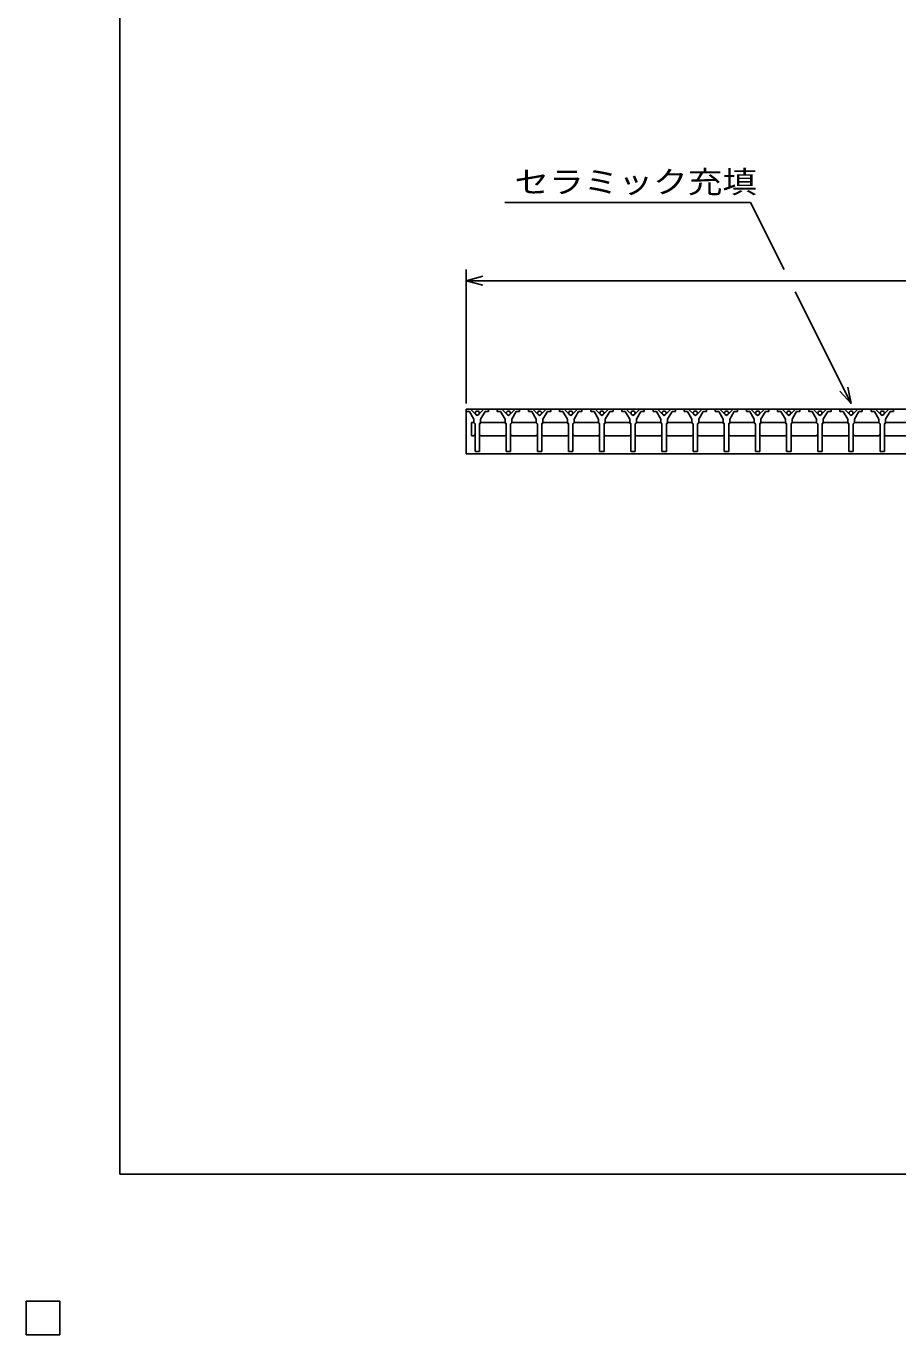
# Model space of a CAD drawing. Units: millimetres, scale not verified. Extents: x -1820 to 1724, y -1285 to 1059.
# Drawn here: x -1820 to -1039, y -1285 to -113 of the extents above; entities that cross this region are included whole.
import ezdxf
from ezdxf.enums import TextEntityAlignment as Align

# ---------------------------------------------------------------- set-up
doc = ezdxf.new("R2010")
doc.units = ezdxf.units.MM
doc.header["$LTSCALE"] = 10
for name, color, linetype, lineweight in [('0_2', 150, 'Continuous', 25), ('16', 3, 'Continuous', 25), ('22', 2, 'Continuous', 25)]:
    doc.layers.add(name, color=color, linetype=linetype, lineweight=lineweight)
doc.styles.add('ベクトル', font='')
doc.styles.get('ベクトル').set_extended_font_data('ベクトル')

msp = doc.modelspace()

# ---------------------------------------------------------------- linework, layer by layer
at = {"layer": '0_2'}
for p, q in [((-1736, -1141), (-1736, 1059)), ((1724, -1141), (-1736, -1141))]:
    msp.add_line(p, q, dxfattribs=at)
at = {"layer": '16'}
for p, q in [((-1426, -456), (-1426, -458)), ((-1422, -456), (-1426, -456)), ((-1426, -456), (-430, -456)), ((-1426, -456), (-1426, -496)), ((-1416, -462), (-1422, -456)), ((-1410, -456), (-1416, -462)), ((-1406, -456), (-1410, -456)), ((-1406, -458), (-1406, -456)), ((-1398.1, -456), (-1398.1, -458)), ((-1394.1, -456), (-1398.1, -456)), ((-1388.1, -462), (-1394.1, -456)), ((-1382.1, -456), (-1388.1, -462)), ((-1378.1, -456), (-1382.1, -456)), ((-1378.1, -458), (-1378.1, -456)), ((-1370.2, -456), (-1370.2, -458)), ((-1366.2, -456), (-1370.2, -456)), ((-1360.2, -462), (-1366.2, -456)), ((-1354.2, -456), (-1360.2, -462)), ((-1350.2, -456), (-1354.2, -456)), ((-1350.2, -458), (-1350.2, -456)), ((-1342.3, -456), (-1342.3, -458)), ((-1338.3, -456), (-1342.3, -456)), ((-1332.3, -462), (-1338.3, -456)), ((-1326.3, -456), (-1332.3, -462)), ((-1322.3, -456), (-1326.3, -456)), ((-1322.3, -458), (-1322.3, -456)), ((-1314.4, -456), (-1314.4, -458)), ((-1310.4, -456), (-1314.4, -456)), ((-1304.4, -462), (-1310.4, -456)), ((-1298.4, -456), (-1304.4, -462)), ((-1294.4, -456), (-1298.4, -456)), ((-1294.4, -458), (-1294.4, -456)), ((-1286.5, -456), (-1286.5, -458)), ((-1282.5, -456), (-1286.5, -456)), ((-1276.5, -462), (-1282.5, -456)), ((-1270.5, -456), (-1276.5, -462)), ((-1266.5, -456), (-1270.5, -456)), ((-1266.5, -458), (-1266.5, -456)), ((-1258.6, -456), (-1258.6, -458)), ((-1254.6, -456), (-1258.6, -456)), ((-1248.6, -462), (-1254.6, -456)), ((-1242.6, -456), (-1248.6, -462)), ((-1238.6, -456), (-1242.6, -456)), ((-1238.6, -458), (-1238.6, -456)), ((-1230.7, -456), (-1230.7, -458)), ((-1226.7, -456), (-1230.7, -456)), ((-1220.7, -462), (-1226.7, -456)), ((-1214.7, -456), (-1220.7, -462)), ((-1210.7, -456), (-1214.7, -456)), ((-1210.7, -458), (-1210.7, -456)), ((-1202.8, -456), (-1202.8, -458)), ((-1198.8, -456), (-1202.8, -456)), ((-1192.8, -462), (-1198.8, -456)), ((-1186.8, -456), (-1192.8, -462)), ((-1182.8, -456), (-1186.8, -456)), ((-1182.8, -458), (-1182.8, -456)), ((-1174.9, -456), (-1174.9, -458)), ((-1170.9, -456), (-1174.9, -456)), ((-1164.9, -462), (-1170.9, -456)), ((-1158.9, -456), (-1164.9, -462)), ((-1154.9, -456), (-1158.9, -456)), ((-1154.9, -458), (-1154.9, -456)), ((-1147, -456), (-1147, -458)), ((-1143, -456), (-1147, -456)), ((-1137, -462), (-1143, -456)), ((-1131, -456), (-1137, -462)), ((-1127, -456), (-1131, -456)), ((-1127, -458), (-1127, -456)), ((-1119.1, -456), (-1119.1, -458)), ((-1115.1, -456), (-1119.1, -456)), ((-1109.1, -462), (-1115.1, -456)), ((-1103.1, -456), (-1109.1, -462)), ((-1099.1, -456), (-1103.1, -456)), ((-1099.1, -458), (-1099.1, -456)), ((-1091.2, -456), (-1091.2, -458)), ((-1087.2, -456), (-1091.2, -456)), ((-1081.2, -462), (-1087.2, -456)), ((-1075.2, -456), (-1081.2, -462)), ((-1071.2, -456), (-1075.2, -456)), ((-1071.2, -458), (-1071.2, -456)), ((-1063.3, -456), (-1063.3, -458)), ((-1059.3, -456), (-1063.3, -456)), ((-1053.3, -462), (-1059.3, -456)), ((-1047.3, -456), (-1053.3, -462)), ((-1043.3, -456), (-1047.3, -456)), ((-1043.3, -458), (-1043.3, -456)), ((-1426, -458), (-1423, -458)), ((-1423, -458), (-1419, -465)), ((-1419.25, -468), (-1421.25, -468)), ((-1421.25, -468), (-1421.25, -480)), ((-1418.25, -469), (-1419.25, -468)), ((-1419, -465), (-1419, -468)), ((-1419, -468), (-1418, -469)), ((-1414, -469), (-1413, -468)), ((-1413.75, -469), (-1412.75, -468)), ((-1413, -465), (-1409, -458)), ((-1413, -468), (-1413, -465)), ((-1412.75, -468), (-1391.35, -468)), ((-1409, -458), (-1406, -458)), ((-1398.1, -458), (-1395.1, -458)), ((-1395.1, -458), (-1391.1, -465)), ((-1391.35, -468), (-1390.35, -469)), ((-1391.1, -465), (-1391.1, -468)), ((-1391.1, -468), (-1390.1, -469)), ((-1386.1, -469), (-1385.1, -468)), ((-1385.85, -469), (-1384.85, -468)), ((-1385.1, -465), (-1381.1, -458)), ((-1385.1, -468), (-1385.1, -465)), ((-1384.85, -468), (-1363.45, -468)), ((-1381.1, -458), (-1378.1, -458)), ((-1370.2, -458), (-1367.2, -458)), ((-1367.2, -458), (-1363.2, -465)), ((-1363.45, -468), (-1362.45, -469)), ((-1363.2, -465), (-1363.2, -468)), ((-1363.2, -468), (-1362.2, -469)), ((-1358.2, -469), (-1357.2, -468)), ((-1357.95, -469), (-1356.95, -468)), ((-1357.2, -465), (-1353.2, -458)), ((-1357.2, -468), (-1357.2, -465)), ((-1356.95, -468), (-1335.55, -468)), ((-1353.2, -458), (-1350.2, -458)), ((-1342.3, -458), (-1339.3, -458)), ((-1339.3, -458), (-1335.3, -465)), ((-1335.55, -468), (-1334.55, -469)), ((-1335.3, -465), (-1335.3, -468)), ((-1335.3, -468), (-1334.3, -469)), ((-1330.3, -469), (-1329.3, -468)), ((-1330.05, -469), (-1329.05, -468)), ((-1329.3, -465), (-1325.3, -458)), ((-1329.3, -468), (-1329.3, -465)), ((-1329.05, -468), (-1307.65, -468)), ((-1325.3, -458), (-1322.3, -458)), ((-1314.4, -458), (-1311.4, -458)), ((-1311.4, -458), (-1307.4, -465)), ((-1307.65, -468), (-1306.65, -469)), ((-1307.4, -465), (-1307.4, -468)), ((-1307.4, -468), (-1306.4, -469)), ((-1302.4, -469), (-1301.4, -468)), ((-1302.15, -469), (-1301.15, -468)), ((-1301.4, -465), (-1297.4, -458)), ((-1301.4, -468), (-1301.4, -465)), ((-1301.15, -468), (-1279.75, -468)), ((-1297.4, -458), (-1294.4, -458)), ((-1286.5, -458), (-1283.5, -458)), ((-1283.5, -458), (-1279.5, -465)), ((-1279.75, -468), (-1278.75, -469)), ((-1279.5, -465), (-1279.5, -468)), ((-1279.5, -468), (-1278.5, -469)), ((-1274.5, -469), (-1273.5, -468)), ((-1274.25, -469), (-1273.25, -468)), ((-1273.5, -465), (-1269.5, -458)), ((-1273.5, -468), (-1273.5, -465)), ((-1273.25, -468), (-1251.85, -468)), ((-1269.5, -458), (-1266.5, -458)), ((-1258.6, -458), (-1255.6, -458)), ((-1255.6, -458), (-1251.6, -465)), ((-1251.85, -468), (-1250.85, -469)), ((-1251.6, -465), (-1251.6, -468)), ((-1251.6, -468), (-1250.6, -469)), ((-1246.6, -469), (-1245.6, -468)), ((-1246.35, -469), (-1245.35, -468)), ((-1245.6, -465), (-1241.6, -458)), ((-1245.6, -468), (-1245.6, -465)), ((-1245.35, -468), (-1223.95, -468)), ((-1241.6, -458), (-1238.6, -458)), ((-1230.7, -458), (-1227.7, -458)), ((-1227.7, -458), (-1223.7, -465)), ((-1223.95, -468), (-1222.95, -469)), ((-1223.7, -465), (-1223.7, -468)), ((-1223.7, -468), (-1222.7, -469)), ((-1218.7, -469), (-1217.7, -468)), ((-1218.45, -469), (-1217.45, -468)), ((-1217.7, -465), (-1213.7, -458)), ((-1217.7, -468), (-1217.7, -465)), ((-1217.45, -468), (-1196.05, -468)), ((-1213.7, -458), (-1210.7, -458)), ((-1202.8, -458), (-1199.8, -458)), ((-1199.8, -458), (-1195.8, -465)), ((-1196.05, -468), (-1195.05, -469)), ((-1195.8, -465), (-1195.8, -468)), ((-1195.8, -468), (-1194.8, -469)), ((-1190.8, -469), (-1189.8, -468)), ((-1190.55, -469), (-1189.55, -468)), ((-1189.8, -465), (-1185.8, -458)), ((-1189.8, -468), (-1189.8, -465)), ((-1189.55, -468), (-1168.15, -468)), ((-1185.8, -458), (-1182.8, -458)), ((-1174.9, -458), (-1171.9, -458)), ((-1171.9, -458), (-1167.9, -465)), ((-1168.15, -468), (-1167.15, -469)), ((-1167.9, -465), (-1167.9, -468)), ((-1167.9, -468), (-1166.9, -469)), ((-1162.9, -469), (-1161.9, -468)), ((-1162.65, -469), (-1161.65, -468)), ((-1161.9, -465), (-1157.9, -458)), ((-1161.9, -468), (-1161.9, -465)), ((-1161.65, -468), (-1140.25, -468)), ((-1157.9, -458), (-1154.9, -458)), ((-1147, -458), (-1144, -458)), ((-1144, -458), (-1140, -465)), ((-1140.25, -468), (-1139.25, -469)), ((-1140, -465), (-1140, -468)), ((-1140, -468), (-1139, -469)), ((-1135, -469), (-1134, -468)), ((-1134.75, -469), (-1133.75, -468)), ((-1134, -465), (-1130, -458)), ((-1134, -468), (-1134, -465)), ((-1133.75, -468), (-1112.35, -468)), ((-1130, -458), (-1127, -458)), ((-1119.1, -458), (-1116.1, -458)), ((-1116.1, -458), (-1112.1, -465)), ((-1112.35, -468), (-1111.35, -469)), ((-1112.1, -465), (-1112.1, -468)), ((-1112.1, -468), (-1111.1, -469)), ((-1107.1, -469), (-1106.1, -468)), ((-1106.85, -469), (-1105.85, -468)), ((-1106.1, -465), (-1102.1, -458)), ((-1106.1, -468), (-1106.1, -465)), ((-1105.85, -468), (-1084.45, -468)), ((-1102.1, -458), (-1099.1, -458)), ((-1091.2, -458), (-1088.2, -458)), ((-1088.2, -458), (-1084.2, -465)), ((-1084.45, -468), (-1083.45, -469)), ((-1084.2, -465), (-1084.2, -468)), ((-1084.2, -468), (-1083.2, -469)), ((-1079.2, -469), (-1078.2, -468)), ((-1078.95, -469), (-1077.95, -468)), ((-1078.2, -465), (-1074.2, -458)), ((-1078.2, -468), (-1078.2, -465)), ((-1077.95, -468), (-1056.55, -468)), ((-1074.2, -458), (-1071.2, -458)), ((-1063.3, -458), (-1060.3, -458)), ((-1060.3, -458), (-1056.3, -465)), ((-1056.55, -468), (-1055.55, -469)), ((-1056.3, -465), (-1056.3, -468)), ((-1056.3, -468), (-1055.3, -469)), ((-1051.3, -469), (-1050.3, -468)), ((-1051.05, -469), (-1050.05, -468)), ((-1050.3, -465), (-1046.3, -458)), ((-1050.3, -468), (-1050.3, -465)), ((-1050.05, -468), (-1028.65, -468)), ((-1046.3, -458), (-1043.3, -458)), ((-1421.25, -480), (-1419.25, -480)), ((-1419.25, -480), (-1418.25, -479)), ((-1418, -469), (-1418, -494)), ((-1414, -494), (-1414, -469)), ((-1412.75, -480), (-1413.75, -479)), ((-1391.35, -480), (-1412.75, -480)), ((-1390.35, -479), (-1391.35, -480)), ((-1390.1, -469), (-1390.1, -494)), ((-1386.1, -494), (-1386.1, -469)), ((-1384.85, -480), (-1385.85, -479)), ((-1363.45, -480), (-1384.85, -480)), ((-1362.45, -479), (-1363.45, -480)), ((-1362.2, -469), (-1362.2, -494)), ((-1358.2, -494), (-1358.2, -469)), ((-1356.95, -480), (-1357.95, -479)), ((-1335.55, -480), (-1356.95, -480)), ((-1334.55, -479), (-1335.55, -480)), ((-1334.3, -469), (-1334.3, -494)), ((-1330.3, -494), (-1330.3, -469)), ((-1329.05, -480), (-1330.05, -479)), ((-1307.65, -480), (-1329.05, -480)), ((-1306.65, -479), (-1307.65, -480)), ((-1306.4, -469), (-1306.4, -494)), ((-1302.4, -494), (-1302.4, -469)), ((-1301.15, -480), (-1302.15, -479)), ((-1279.75, -480), (-1301.15, -480)), ((-1278.75, -479), (-1279.75, -480)), ((-1278.5, -469), (-1278.5, -494)), ((-1274.5, -494), (-1274.5, -469)), ((-1273.25, -480), (-1274.25, -479)), ((-1251.85, -480), (-1273.25, -480)), ((-1250.85, -479), (-1251.85, -480)), ((-1250.6, -469), (-1250.6, -494)), ((-1246.6, -494), (-1246.6, -469)), ((-1245.35, -480), (-1246.35, -479)), ((-1223.95, -480), (-1245.35, -480)), ((-1222.95, -479), (-1223.95, -480)), ((-1222.7, -469), (-1222.7, -494)), ((-1218.7, -494), (-1218.7, -469)), ((-1217.45, -480), (-1218.45, -479)), ((-1196.05, -480), (-1217.45, -480)), ((-1195.05, -479), (-1196.05, -480)), ((-1194.8, -469), (-1194.8, -494)), ((-1190.8, -494), (-1190.8, -469)), ((-1189.55, -480), (-1190.55, -479)), ((-1168.15, -480), (-1189.55, -480)), ((-1167.15, -479), (-1168.15, -480)), ((-1166.9, -469), (-1166.9, -494)), ((-1162.9, -494), (-1162.9, -469)), ((-1161.65, -480), (-1162.65, -479)), ((-1140.25, -480), (-1161.65, -480)), ((-1139.25, -479), (-1140.25, -480)), ((-1139, -469), (-1139, -494)), ((-1135, -494), (-1135, -469)), ((-1133.75, -480), (-1134.75, -479)), ((-1112.35, -480), (-1133.75, -480)), ((-1111.35, -479), (-1112.35, -480)), ((-1111.1, -469), (-1111.1, -494)), ((-1107.1, -494), (-1107.1, -469)), ((-1105.85, -480), (-1106.85, -479)), ((-1084.45, -480), (-1105.85, -480)), ((-1083.45, -479), (-1084.45, -480)), ((-1083.2, -469), (-1083.2, -494)), ((-1079.2, -494), (-1079.2, -469)), ((-1077.95, -480), (-1078.95, -479)), ((-1056.55, -480), (-1077.95, -480)), ((-1055.55, -479), (-1056.55, -480)), ((-1055.3, -469), (-1055.3, -494)), ((-1051.3, -494), (-1051.3, -469)), ((-1050.05, -480), (-1051.05, -479)), ((-1028.65, -480), (-1050.05, -480)), ((-1426, -496), (-430, -496)), ((-1418, -494), (-1414, -494)), ((-1390.1, -494), (-1386.1, -494)), ((-1362.2, -494), (-1358.2, -494)), ((-1334.3, -494), (-1330.3, -494)), ((-1306.4, -494), (-1302.4, -494)), ((-1278.5, -494), (-1274.5, -494)), ((-1250.6, -494), (-1246.6, -494)), ((-1222.7, -494), (-1218.7, -494)), ((-1194.8, -494), (-1190.8, -494)), ((-1166.9, -494), (-1162.9, -494)), ((-1139, -494), (-1135, -494)), ((-1111.1, -494), (-1107.1, -494)), ((-1083.2, -494), (-1079.2, -494)), ((-1055.3, -494), (-1051.3, -494)), ((-1820, -1255), (-1790, -1255)), ((-1820, -1285), (-1820, -1255)), ((-1820, -1255), (-1790, -1255)), ((-1820, -1285), (-1820, -1255)), ((-1820, -1255), (-1790, -1255)), ((-1820, -1285), (-1820, -1255)), ((-1820, -1255), (-1790, -1255)), ((-1820, -1285), (-1820, -1255)), ((-1820, -1255), (-1790, -1255)), ((-1820, -1285), (-1820, -1255)), ((-1790, -1285), (-1790, -1255)), ((-1790, -1285), (-1790, -1255)), ((-1790, -1285), (-1790, -1255)), ((-1790, -1285), (-1790, -1255)), ((-1790, -1285), (-1790, -1255)), ((-1820, -1285), (-1790, -1285)), ((-1820, -1285), (-1790, -1285)), ((-1820, -1285), (-1790, -1285)), ((-1820, -1285), (-1790, -1285)), ((-1820, -1285), (-1790, -1285))]:
    msp.add_line(p, q, dxfattribs=at)
for centre in [(-1416, -459.5), (-1388.1, -459.5), (-1360.2, -459.5), (-1332.3, -459.5), (-1304.4, -459.5), (-1276.5, -459.5), (-1248.6, -459.5), (-1220.7, -459.5), (-1192.8, -459.5), (-1164.9, -459.5), (-1137, -459.5), (-1109.1, -459.5), (-1081.2, -459.5), (-1053.3, -459.5)]:
    msp.add_circle(centre, 1.8, dxfattribs=at)
at = {"layer": '22', "color": 4}
for p, q in [((-1391.2, -271), (-1171.2, -271)), ((-1141.2, -331), (-1171.2, -271)), ((-1426, -451), (-1426, -331)), ((-1426, -341), (-1411, -337)), ((-1411, -345), (-1426, -341)), ((-1426, -341), (-430, -341)), ((-1081.2, -451), (-1131.2, -351)), ((-1081.2, -451), (-1091.2, -440)), ((-1081.2, -451), (-1084.2, -436.4)), ((-1790, -1255), (-1820, -1255)), ((-1820, -1255), (-1820, -1285)), ((-1790, -1255), (-1820, -1255)), ((-1820, -1255), (-1820, -1285)), ((-1790, -1255), (-1820, -1255)), ((-1820, -1255), (-1820, -1285)), ((-1790, -1285), (-1790, -1255)), ((-1790, -1285), (-1790, -1255)), ((-1790, -1285), (-1790, -1255)), ((-1820, -1285), (-1790, -1285)), ((-1820, -1285), (-1790, -1285)), ((-1820, -1285), (-1790, -1285))]:
    msp.add_line(p, q, dxfattribs=at)
at = {"layer": '22'}
for p, q in [((-1790, -1255), (-1820, -1255)), ((-1820, -1255), (-1820, -1285)), ((-1790, -1255), (-1820, -1255)), ((-1820, -1255), (-1820, -1285)), ((-1790, -1255), (-1820, -1255)), ((-1820, -1255), (-1820, -1285)), ((-1790, -1285), (-1790, -1255)), ((-1790, -1285), (-1790, -1255)), ((-1790, -1285), (-1790, -1255)), ((-1820, -1285), (-1790, -1285)), ((-1820, -1285), (-1790, -1285)), ((-1820, -1285), (-1790, -1285))]:
    msp.add_line(p, q, dxfattribs=at)

# ---------------------------------------------------------------- texts
at = {"layer": '22', "style": 'ベクトル', "width": 1.15}
msp.add_text('セラミック充填', height=19.79, dxfattribs=at).set_placement((-1382.7, -252.5), align=Align.MIDDLE_LEFT)

doc.saveas('drawing.dxf')
